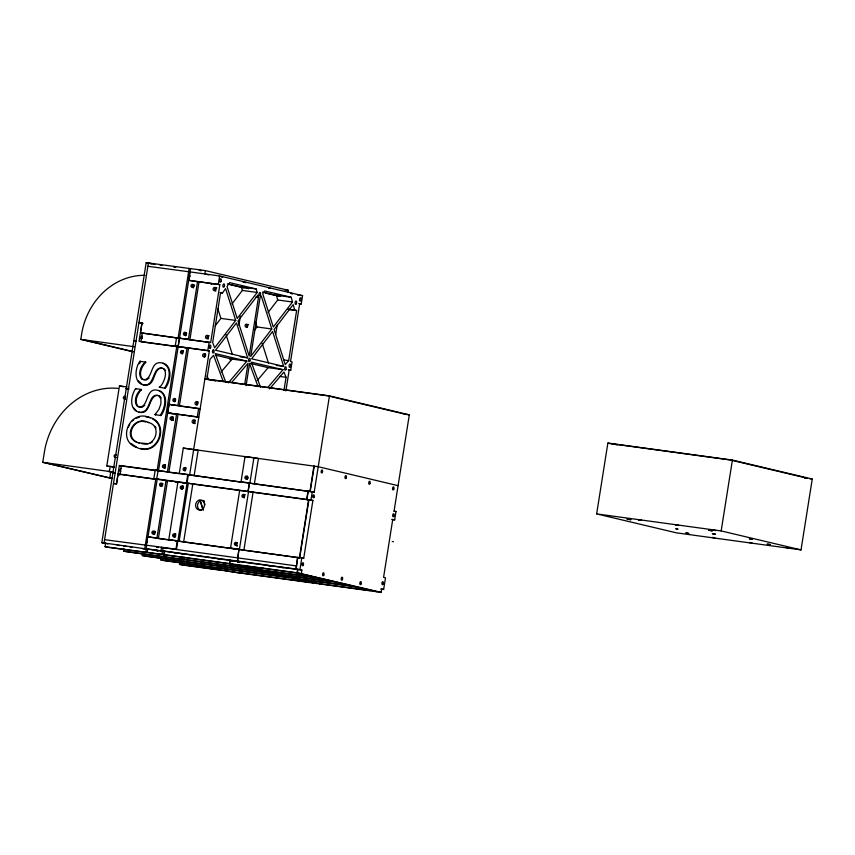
<?xml version="1.0" encoding="UTF-8"?>
<svg xmlns="http://www.w3.org/2000/svg" width="855" height="855" viewBox="0 0 855 855"><rect width="100%" height="100%" fill="white"/><g stroke="black" fill="none" stroke-linecap="round" stroke-linejoin="round"><path stroke-width="1.28" d="M112.582 478.533L42.75 462.352L44.332 452.359A73.466 64.937 -76.6 0 1 117.969 388.394M132.493 351.672L80.797 339.392L81.962 332.071A67.556 59.711 -76.6 0 1 145.094 275.331M107.944 466.167L106.8 465.89L119.465 385.883L126.871 386.898M113.255 472.388L109.376 471.468L110.167 466.467L114.046 467.386M112.411 478.394L109.771 478.041L110.755 471.789M105.699 543.609L101.831 542.69L112.924 472.687L115.136 472.986M128.474 388.811L126.251 388.512L112.946 472.516L115.169 472.826M128.859 388.95L126.284 388.341L133.775 341.006L136.02 341.145M133.808 340.835L146.184 262.656L205.35 270.597L288.285 290.283L287.943 292.506M164.662 552.651L164.32 554.874L107.367 547.243L105.058 546.698L105.593 543.363M158.56 470.517L167.687 412.922L178.032 414.483L168.905 472.078L119.358 465.473L116.451 483.812L113.491 483.406M157.192 479.185L148 536.769L158.41 538.329L167.537 480.745L118.161 474.001L116.579 483.994L113.469 483.577M176.077 337.864L140.519 332.809L142.101 322.816L138.991 322.388M119.786 475.337L121.282 465.932L119.358 465.473M142.24 333.621L140.947 341.754L176.098 346.564M158.945 395.94L160.858 398.89L160.911 403.817L158.934 409.395L155.001 414.632L161.05 415.53C166.469 408.263 169.055 392.103 156.999 390.115C144.826 387.657 148.973 410.528 137.431 406.392C132.963 401.572 136.715 391.879 141.396 389.485C137.602 393.824 133.679 401.38 138.189 406.585L141.994 407.311L144.794 405.281M149.123 377.953L146.323 379.983L141.748 379.075C137.292 374.244 141.043 364.551 145.724 362.157C141.93 366.496 138.008 374.052 142.518 379.257M123.686 551.112L184.477 559.662L125.984 551.657L123.686 551.112L124.039 548.889M159.383 386.973C161.328 387.294 169.258 373.229 163.273 368.612M157.715 479.431L153.868 478.522L155.193 470.186L314.202 492.127L329.453 395.865L204.933 378.829L210.084 380.058M179.742 346.863L175.243 346.093L176.568 337.757L180.02 338.58M142.304 555.536L203.095 564.076L144.613 556.081L142.304 555.536L142.657 553.313M155.77 479.142L144.773 548.568L164.844 551.539L162.375 551.208M189.126 268.534L178.129 337.96L189.896 339.563L199.012 281.968L188.677 280.408L179.55 337.992M158.154 470.592L156.679 478.907L159.244 479.505M147.039 542.84L147.423 540.413M167.687 412.922L178.182 346.67L209.357 350.913L189.628 474.931L242.189 482.273M179.486 346.991L178.107 346.66L179.379 338.142M188.677 280.408L189.949 271.901L219.628 275.962L302.563 295.638L301.249 303.974L298.673 303.621M146.194 548.6L146.718 545.266L104.577 539.665M178.203 346.499L179.529 338.163L181.057 338.527M190.547 268.577L188.699 280.237L219.853 284.651L210.672 342.577L140.519 332.809M105.058 546.698L145.778 552.266L146.312 548.931L162.536 550.994L162.012 554.329L164.32 554.874M145.778 552.266L147.199 552.298L147.733 548.974M156.957 537.987L166.073 480.392M167.441 471.725L176.568 414.141M177.936 405.473L187.063 347.878L188.517 348.231L179.4 405.815L169.055 404.255M188.431 339.211L197.558 281.626M160.996 550.631L161.531 547.296L164.117 547.916M205.35 270.597L204.826 273.931L208.716 274.85M160.922 559.95L221.712 568.5L163.23 560.506L160.922 559.95L161.274 557.727M232.357 560.773L164.171 551.219L162.632 550.855L163.134 547.681L296.535 565.935L296.033 569.099M231.833 564.108L165.945 555.098L163.636 554.553L164.171 551.219M170.263 539.954L168.798 539.601L177.915 482.017M194.128 475.701L198.157 450.286L183.291 448.095L179.293 473.349L188.324 474.578L187.031 483.267L177.904 540.862L168.798 539.601M177.274 540.894L175.948 549.231L146.333 545.18L147.659 536.844L299.71 557.834L308.89 499.908L306.966 499.459L308.281 491.123L314.202 492.127M186.443 482.968L187.769 474.643M197.323 416.802L198.638 408.476L169.034 404.426L167.708 412.751L198.788 417.155L176.9 414.162M209.357 350.913L207.818 350.55L209.133 342.214M218.314 284.288L219.628 275.962M177.829 540.841L176.451 549.509M206.931 378.776L210.031 359.239L213.59 355.349L223.283 381.64M222.567 570.488L181.848 564.92L179.539 564.375L179.892 562.152M192.803 484.037L188.314 483.267L179.133 541.194L183.633 541.963L192.803 484.037L248.538 491.678M182.168 559.117L182.521 556.894M251.99 568.896L186.101 559.886L183.793 559.33L184.146 557.118M200.786 563.53L201.139 561.308M238.919 325.306L240.362 316.168M270.608 573.31L204.719 564.3L202.421 563.755L202.763 561.532M244.744 384.023L248.036 363.257L231.844 382.238M258.477 297.305L249.168 356.065L238 320.956L257.879 295.082L258.477 297.305L256.008 296.963M246.08 385.68L249.575 363.621L258.082 386.716M219.404 567.955L219.756 565.732M225.111 568.49L224.758 570.713L241.869 573.288L220.259 569.943L220.611 567.72M289.225 577.734L223.347 568.725L221.039 568.18L221.392 565.957M239.657 490.46L230.54 548.044L239.421 549.263M230.048 560.228L229.525 563.563L309.531 582.544M229.674 563.584L230.177 560.42L297.572 569.462L297.038 572.797L377.194 591.788L381.191 592.344L381.725 589.01L383.649 589.458L385.498 577.798L383.574 577.339L392.744 519.413L394.668 519.872L395.993 511.536L394.07 511.076L409.31 414.825L329.453 395.865M238.866 549.316L237.551 561.094M248.036 491.401L249.361 483.064M237.669 557.845L239.015 549.338L243.889 550.203L253.069 492.277L248.185 491.411L249.5 483.086L309.905 491.54L313.935 466.114M237.904 557.909L237.401 561.083L239.988 561.692M239.4 549.434L248.57 491.507M249.884 483.171L253.914 457.756L258.413 458.526L254.384 483.941M275.759 334.177L277.202 325.028M239.571 572.732L239.913 570.509M376.905 591.756L243.504 573.502L241.196 572.957L241.548 570.734M283.988 390.308L286.051 377.279L283.935 372.043L269.582 388.875M294.697 310.076L293.212 304.626L274.092 329.528L285.249 364.593L288.691 360.607L296.621 310.525L288.53 309.232M285.88 390.927L289.214 369.873L290.753 370.236L292.079 361.9L290.54 361.537L299.71 303.611L301.249 303.974M262.421 570.093L244.562 565.85L294.9 572.732L312.759 576.975L262.421 570.093L262.763 567.87M281.038 574.507L264.719 570.638L315.057 577.52L331.377 581.389L281.038 574.507L281.391 572.284M297.497 557.342L296.535 565.935M245.214 550.385L299.421 557.791L308.591 499.876L306.667 499.416L307.992 491.08M306.966 499.459L312.887 500.464L303.707 558.379L297.786 557.375L295.948 569.045L297.861 569.505L297.337 572.839L381.191 592.344M310.205 491.582L314.234 466.157M301.334 573.384L301.858 570.05L299.945 569.59L301.794 557.93M310.964 500.004L312.278 491.668M299.656 578.931L283.347 575.052L333.685 581.945L349.994 585.814L299.656 578.931L300.009 576.708M319.813 583.708L301.965 579.476L352.303 586.359L370.151 590.602L319.813 583.708L320.165 581.486M596.651 513.898L607.873 443.061L732.393 460.086L812.25 479.046L801.028 549.883L676.508 532.857L596.651 513.898L721.171 530.934L801.028 549.883M721.171 530.934L732.393 460.086M128.4 427.158L129.736 424.166M159.329 387.304L165.378 388.213C170.797 380.945 173.383 364.775 161.328 362.787C149.7 360.949 153.398 379.31 143.693 379.855M145.724 362.157L139.921 361.28C134.459 368.591 133.412 385.199 145.895 385.113C156.102 384.878 152.628 368.484 161.969 368.003M139.44 363.717L140.69 361.462L139.921 361.28M141.396 389.485L135.592 388.608C130.772 395.619 128.688 410.443 139.793 412.356M222.524 292.944L225.57 288.573L235.702 320.411L214.648 347.835L212.671 342.566L220.601 292.485L222.524 292.944L220.056 292.602M215.225 325.776L220.889 318.391L217.779 308.591M231.972 303.952L242.35 290.433L241.399 286.938L256.201 288.958L257.163 292.463L237.209 318.455L227.024 286.468L229.674 282.663L256.201 288.958M254.544 330.126L256.981 326.952L255.356 321.865M268.085 312.492L277.693 299.977L276.4 295.242L291.202 297.273L292.496 302.007L273.29 327.016L262.72 293.778L264.676 290.967L291.202 297.273M271.783 328.983L250.707 356.428L260.016 297.668L261.256 295.883L271.783 328.983L256.981 326.952M221.146 371.925L232.09 359.1L246.892 361.12L228.381 382.837M257.237 380.496L268.171 367.661L282.984 369.691L267.829 387.454M132.236 421.002L133.679 419.666M150.33 443.061L152.372 442.024M136.308 418.18L139.354 417.219M140.797 412.26C151.688 412.292 147.797 390.874 159.714 396.122L161.168 397.864M312.994 582.683L306.475 581.657L313.08 582.661M147.979 443.681L138.692 442.89M158.357 547.489L157.94 547.457M237.38 561.81L238.908 561.97M157.641 395.32C148.022 396.004 151.217 415.359 139.034 412.174M190.024 271.911L147.883 266.3M143.351 384.846C155.899 387.411 151.688 363.386 164.042 368.794L165.496 370.536M140.808 448.415C157.662 453.182 167.794 426.731 152.585 418.929M243.194 282.097L246.261 282.577M145.788 421.985C133.508 417.614 124.755 436.873 136.95 442.153M141.588 443.478C155.482 448.244 162.696 425.192 147.926 422.391M219.831 276.486L219.286 276.454L220.59 276.593M132.172 547.446L130.836 547.264M221.723 276.902L222.621 276.988L221.851 276.806M158.057 547.478L156.85 547.307M145.019 549.07L144.206 548.995L144.901 549.156M284.587 289.781L288.285 290.283M297.422 294.943L302.563 295.638M197.965 281.658L219.853 284.651M242.35 290.433L257.163 292.463M277.693 299.977L292.496 302.007M287.985 309.35L296.621 310.525M220.889 318.391L235.702 320.411M138.97 322.559L141.93 322.955L139.023 341.295L176.782 346.457L157.117 470.635L155.193 470.186M184.926 339.061L209.389 342.406M283.753 359.934L288.691 360.607M175.243 346.093L207.818 350.55M184.648 347.696L188.517 348.231M240.202 356.813L247.608 357.828L236.493 322.923L215.535 350.219L247.608 357.828M276.283 365.384L283.689 366.4L272.585 331.494L251.627 358.79L283.689 366.4M80.797 339.392L134.459 346.735M288.178 369.884L290.753 370.236M279.884 376.435L286.051 377.279M402.758 413.927L409.31 414.825M804.384 477.966L807.002 478.33M809.632 478.682L812.25 479.046M126.284 388.341L128.496 388.64M171.855 404.96L174.431 405.313M179.582 406.018L200.177 408.84L198.638 408.476M170.284 413.425L172.87 413.777M253.914 457.756L245.032 456.538L241.035 481.793L249.917 483.011M169.087 472.281L179.39 473.681M121.282 465.932L155.129 470.56M106.8 465.89L114.196 466.905M42.75 462.352L109.376 471.468M153.868 478.522L306.667 499.416M393.984 511.258L395.993 511.536M167.762 480.606L186.946 483.246M251.092 492.01L308.591 499.876M308.89 499.908L312.887 500.464M181.955 482.712L184.541 483.064M153.718 479.046L118.161 474.001M175.403 482.327L177.872 482.669M391.665 519.466L394.668 519.872M392.253 541.525L393.439 541.685M157.309 538.361L171.47 540.296M175.328 540.82L177.904 541.172M183.633 541.963L234.291 548.889M301.708 558.112L303.707 558.379M162.632 550.855L299.945 569.59M101.831 542.69L146.312 548.931M297.861 569.505L301.858 570.05M156.209 550.364L158.677 550.695M174.377 552.843L177.017 553.206M180.971 553.751L183.601 554.104M199.418 556.274L202.047 556.626M206.002 557.171L208.641 557.535M217.865 558.796L220.494 559.149M268.331 565.7L270.907 566.053M281.231 567.464L283.817 567.816M117.092 545.169L119.721 545.522M123.654 546.067L126.284 546.42M142.048 548.579L144.677 548.942M147.199 552.298L162.012 554.329M163.636 554.553L297.038 572.797M183.793 559.33L249.681 568.351M202.421 563.755L268.299 572.764M380.646 589.052L383.649 589.458M221.039 568.18L286.927 577.189M179.539 564.375L220.259 569.943M241.196 572.957L307.084 581.966M245.545 282.556L243.301 282.171M268.898 288.135L270.201 288.274L269.036 288.028M130.206 547.04L130.975 547.157M676.765 528.807C672.532 528.305 681.189 529.459 676.946 528.956M750.637 542.615C746.404 542.123 755.061 543.278 750.818 542.775M713.615 537.56C709.383 537.058 718.072 538.212 713.797 537.71M160.131 265.039L161.948 265.392L160.387 265.2M238.94 561.799L237.508 561.842M239.165 562.141L237.637 561.714M177.188 553.367L175.831 553.217L177.53 553.431M156.08 550.47L157.897 550.823L155.952 550.567M200.69 270.597L199.258 270.308L201.566 270.629M175.713 267.188L173.789 266.963L174.805 267.166M292.87 293.682L290.689 293.404L292.282 293.725M768.848 544.325C774.267 545.372 763.269 543.406 768.677 544.453M687.42 533.189C692.817 534.247 681.841 532.27 687.249 533.317M156.999 547.2L158.164 547.392M130.452 547.2L132.012 547.339M238.395 562.013L237.391 561.66M148.695 422.573C133.284 414.504 121.292 439.171 139.461 443.072M145.81 416.877C171.748 418.533 160.27 458.28 137.099 447.625C115.788 440.945 130.088 408.038 150.191 417.828M154.851 264.494L148.407 262.966L104.054 543L107.922 543.908M146.184 262.656L151.335 263.885M241.399 286.938L248.655 288.659M276.4 295.242L280.568 296.236M227.441 283.796L244.306 287.804M262.474 292.111L279.339 296.119M229.119 284.416L243.386 287.804M265.445 293.041L278.42 296.119M806.628 478.084L730.608 460.033L613.495 444.023L617.353 444.942M140.273 322.688L142.838 323.297M140.252 322.859L142.806 323.468M607.873 443.061L613.024 444.279M246.892 361.12L215.193 353.596L225.773 382.313M282.984 369.691L251.285 362.167L260.486 387.133M215.599 355.188L232.09 359.1M250.419 363.45L268.171 367.661M401.113 413.243L327.668 395.812L210.554 379.791L215.706 381.02M84.175 339.969L133.498 351.683M144.901 362.328L145.671 362.509M165.378 388.213L164.609 388.031C169.194 381.063 172.667 367.768 163.134 363.257M140.573 389.656L141.342 389.837M135.592 388.608L136.362 388.79M119.465 385.883L123.334 386.802M126.251 388.512L128.667 389.078M161.05 415.53L160.28 415.348C164.865 408.391 168.339 395.085 158.806 390.585M155.054 414.29L155.77 414.814L155.001 414.632M398.088 485.661L318.231 466.702L183.291 448.095M158.496 470.507L159.874 470.838M158.004 470.571L160.077 471.041M108.307 471.436L113.501 472.676M46.159 462.94L109.771 478.041M230.177 560.42L233.34 561.169M136.821 447.379L130.74 443.35M142.315 384.568L138.2 380.774M136.394 411.031L133.872 408.102M154.873 426.228L156.059 428.013M207.092 375.858L208.47 379.62M262.143 343.176L268.491 363.129M226.051 334.615L232.4 354.558M203.725 500.912L204.922 504.674M200.177 500.432L202.966 509.195M200.027 500.41L203.212 510.424M115.927 457.585A1.432 1.272 -76.6 0 1 115.746 455.138M125.172 399.242A1.432 1.272 -76.6 0 1 125.279 396.613A1.347 1.197 -76.6 0 0 123.708 396.752A1.347 1.197 -76.6 0 0 123.644 398.569A1.347 1.197 -76.6 0 0 125.247 398.708M244.22 497.653A1.518 1.347 -76.6 0 1 245.032 494.746M237.316 545.661A1.518 1.347 -76.6 0 1 235.862 544.379A1.689 1.496 -76.6 0 1 237.156 542.53M237.092 542.668A1.518 1.347 -76.6 0 0 235.862 544.379A1.689 1.496 -76.6 0 0 237.412 545.853M247.127 479.313A1.518 1.347 -76.6 0 1 247.587 476.417M154.178 534.471A1.689 1.496 -76.6 0 1 153.847 534.247M153.579 533.948A1.689 1.496 -76.6 0 1 154.306 531.361M154.937 533.926A1.689 1.496 -76.6 0 1 155.204 532.27M161.168 486.025A1.689 1.496 -76.6 0 1 161.894 483.438M162.525 486.014A1.689 1.496 -76.6 0 1 162.792 484.347M164.673 468.209A1.689 1.496 -76.6 0 1 165.571 464.981M165.432 467.674A1.689 1.496 -76.6 0 1 165.485 466.392M172.261 420.286A1.689 1.496 -76.6 0 1 173.159 417.058M173.202 420.126A1.689 1.496 -76.6 0 1 173.073 418.469M185.065 470.827A1.689 1.496 -76.6 0 1 185.909 467.824M195.293 423.588A1.689 1.496 -76.6 0 1 193.657 421.943A1.689 1.496 -76.6 0 1 195.432 420.265M174.901 537.303A1.689 1.496 -76.6 0 1 175.809 534.076M175.585 536.341A1.689 1.496 -76.6 0 1 175.713 535.487M182.489 489.381A1.689 1.496 -76.6 0 1 183.398 486.153M183.173 488.419A1.689 1.496 -76.6 0 1 183.312 487.564M182.478 489.21A1.518 1.347 -76.6 0 1 183.291 486.303M174.89 537.122A1.518 1.347 -76.6 0 1 175.703 534.225M185.086 470.678A1.518 1.347 -76.6 0 1 185.845 467.974M244.231 497.824A1.689 1.496 -76.6 0 1 243.899 497.61M243.643 497.3A1.689 1.496 -76.6 0 1 244.744 494.607M246.806 479.27A1.689 1.496 -76.6 0 1 247.651 476.267M248.217 478.18A1.689 1.496 -76.6 0 1 248.335 477.763M204.121 500.923A5.066 4.478 -76.6 0 0 200.904 500.677L200.455 500.859A5.066 4.478 -76.6 0 0 199.087 509.527L199.461 509.815A5.066 4.478 -76.6 0 0 201.203 510.499M230.957 359.763A3.377 1.571 -82.2 0 1 230.818 359.015M230.027 359.699A5.066 2.362 -82.2 0 1 229.984 358.437M115.735 457.222A1.347 1.197 -76.6 0 1 114.121 456.004A1.347 1.197 -76.6 0 1 115.831 454.742M115.885 457.489A1.347 1.197 -76.6 0 1 115.991 455.01M125.129 399.146A1.347 1.197 -76.6 0 1 125.225 396.667M161.456 486.174A1.518 1.347 -76.6 0 1 162.215 483.47M162.568 483.47A1.518 1.347 -76.6 0 1 162.899 483.567M154.167 534.29A1.518 1.347 -76.6 0 1 153.515 532.323A1.518 1.347 -76.6 0 1 155.311 531.489M210.822 284.127A1.432 0.673 -82.2 0 1 211.751 284.341M208.299 339.007A1.689 1.496 -76.6 0 1 207.124 336.913A1.689 1.496 -76.6 0 1 209.197 335.78M215.888 291.085A1.689 1.496 -76.6 0 1 214.723 289.001A1.689 1.496 -76.6 0 1 216.785 287.857M185.653 335.694A1.689 1.496 -76.6 0 1 185.781 332.595M186.337 334.733A1.689 1.496 -76.6 0 1 186.679 333.493M193.251 287.772A1.689 1.496 -76.6 0 1 193.754 284.555M193.925 286.81A1.689 1.496 -76.6 0 1 194.566 285.26M197.099 404.939A1.689 1.496 -76.6 0 1 197.943 401.935M204.687 357.016A1.689 1.496 -76.6 0 1 205.531 354.013M174.837 401.732A1.689 1.496 -76.6 0 1 175.286 398.847M182.425 353.81A1.689 1.496 -76.6 0 1 182.885 350.924M190.088 276.689A1.689 0.791 -82.2 0 1 190.227 275.834M247.384 327.433A1.518 1.347 -76.6 0 1 246.732 325.466A1.518 1.347 -76.6 0 1 248.538 324.633M185.984 335.62A1.518 1.347 -76.6 0 1 186.101 332.616M193.572 287.697A1.518 1.347 -76.6 0 1 193.69 284.704M164.994 468.134A1.518 1.347 -76.6 0 1 163.893 466.445A1.518 1.347 -76.6 0 1 165.464 465.131M173.276 420.104A1.518 1.347 -76.6 0 1 171.47 418.918A1.518 1.347 -76.6 0 1 173.063 417.208M174.847 401.583A1.518 1.347 -76.6 0 1 175.606 398.879M182.446 353.66A1.518 1.347 -76.6 0 1 183.547 350.956M120.918 471.212A1.432 0.673 -82.2 0 1 119.924 470.314A1.432 0.673 -82.2 0 1 121.004 468.775M323.788 575.169L323.628 575.447A1.518 0.705 -82.2 0 1 322.645 575.223L322.591 574.881A1.518 0.705 -82.2 0 1 323.543 572.775A1.518 0.705 -82.2 0 1 323.788 575.169M342.406 579.583L342.246 579.872A1.518 0.705 -82.2 0 1 341.273 579.637L341.209 579.305A1.518 0.705 -82.2 0 1 342.16 577.189A1.518 0.705 -82.2 0 1 342.406 579.583M361.024 584.008L360.863 584.286A1.518 0.705 -82.2 0 1 359.891 584.061L359.827 583.719A1.518 0.705 -82.2 0 1 360.778 581.614A1.518 0.705 -82.2 0 1 361.024 584.008M198.991 500.228L198.531 500.399A5.066 4.478 -76.6 0 0 197.163 509.067L197.537 509.356A5.066 4.478 -76.6 0 0 204.516 505.647A5.066 4.478 -76.6 0 0 198.991 500.228M638.546 519.893L641.496 520.374L638.546 519.893M675.557 524.949L678.507 525.44L675.557 524.949M712.568 530.015L715.528 530.506L712.568 530.015M712.418 533.702L715.368 534.183L712.418 533.702M749.429 538.768L752.379 539.249L749.429 538.768M786.29 547.51L789.24 548.002L786.397 547.521M235.093 564.653L241.666 565.732L235.093 564.653M258.926 570.306L265.499 571.364L258.926 570.306M282.674 575.939L289.257 577.007L282.674 575.939M627.121 519.081L630.787 519.69L627.121 519.081M708.56 530.218L712.226 530.827L708.56 530.218M383.126 584.061A1.518 0.705 -82.2 0 0 382.89 581.667A1.518 0.705 -82.2 0 0 381.929 583.783A1.518 0.705 -82.2 0 0 383.126 584.061M303.269 565.112A1.518 0.705 -82.2 0 0 303.023 562.718A1.518 0.705 -82.2 0 0 302.072 564.824A1.518 0.705 -82.2 0 0 303.269 565.112M314.02 497.183A1.518 0.705 -82.2 0 0 313.785 494.788A1.518 0.705 -82.2 0 0 312.823 496.894A1.518 0.705 -82.2 0 0 314.02 497.183M393.888 516.142A1.518 0.705 -82.2 0 0 393.642 513.748A1.518 0.705 -82.2 0 0 392.691 515.854A1.518 0.705 -82.2 0 0 393.888 516.142M393.749 489.295A1.518 0.705 -82.2 0 0 393.514 486.912A1.518 0.705 -82.2 0 0 392.552 489.017A1.518 0.705 -82.2 0 0 393.749 489.295M369.926 483.641A1.518 0.705 -82.2 0 0 369.681 481.247A1.518 0.705 -82.2 0 0 368.729 483.364A1.518 0.705 -82.2 0 0 369.926 483.641M346.168 478.009A1.518 0.705 -82.2 0 0 345.933 475.615A1.518 0.705 -82.2 0 0 344.971 477.721A1.518 0.705 -82.2 0 0 346.168 478.009M322.346 472.355A1.518 0.705 -82.2 0 0 322.1 469.961A1.518 0.705 -82.2 0 0 321.149 472.067A1.518 0.705 -82.2 0 0 322.346 472.355M244.113 497.086A1.518 1.347 -76.6 0 0 243.91 494.5A1.518 1.347 -76.6 0 0 241.986 496.114A1.518 1.347 -76.6 0 0 244.113 497.086M236.514 545.009A1.518 1.347 -76.6 0 0 236.322 542.423A1.518 1.347 -76.6 0 0 234.398 544.037A1.518 1.347 -76.6 0 0 236.514 545.009M247.01 478.757A1.518 1.347 -76.6 0 0 246.817 476.16A1.518 1.347 -76.6 0 0 244.893 477.774A1.518 1.347 -76.6 0 0 247.01 478.757M194.491 422.883A1.689 1.496 -76.6 0 0 194.267 420.008A1.689 1.496 -76.6 0 0 192.129 421.804A1.689 1.496 -76.6 0 0 194.491 422.883M182.371 488.643A1.518 1.347 -76.6 0 0 182.168 486.057A1.518 1.347 -76.6 0 0 180.245 487.671A1.518 1.347 -76.6 0 0 182.371 488.643M174.783 536.566A1.518 1.347 -76.6 0 0 174.58 533.98A1.518 1.347 -76.6 0 0 172.657 535.593A1.518 1.347 -76.6 0 0 174.783 536.566M185.268 470.314A1.518 1.347 -76.6 0 0 185.075 467.717A1.518 1.347 -76.6 0 0 183.152 469.331A1.518 1.347 -76.6 0 0 185.268 470.314M161.638 485.811A1.518 1.347 -76.6 0 0 161.445 483.225A1.518 1.347 -76.6 0 0 159.522 484.838A1.518 1.347 -76.6 0 0 161.638 485.811M154.05 533.734A1.518 1.347 -76.6 0 0 153.847 531.137A1.518 1.347 -76.6 0 0 151.923 532.751A1.518 1.347 -76.6 0 0 154.05 533.734M213.803 352.346A1.689 0.791 -82.2 0 0 213.536 349.695A1.689 0.791 -82.2 0 0 212.478 352.036A1.689 0.791 -82.2 0 0 213.803 352.346M285.976 369.478A1.689 0.791 -82.2 0 0 285.709 366.827A1.689 0.791 -82.2 0 0 284.651 369.168A1.689 0.791 -82.2 0 0 285.976 369.478M249.895 360.917A1.689 0.791 -82.2 0 0 249.628 358.256A1.689 0.791 -82.2 0 0 248.559 360.596A1.689 0.791 -82.2 0 0 249.895 360.917M224.224 286.564A1.689 0.791 -82.2 0 0 223.957 283.903A1.689 0.791 -82.2 0 0 222.899 286.243A1.689 0.791 -82.2 0 0 224.224 286.564M260.315 295.125A1.689 0.791 -82.2 0 0 260.048 292.463A1.689 0.791 -82.2 0 0 258.98 294.815A1.689 0.791 -82.2 0 0 260.315 295.125M296.396 303.696A1.689 0.791 -82.2 0 0 296.129 301.035A1.689 0.791 -82.2 0 0 295.071 303.375A1.689 0.791 -82.2 0 0 296.396 303.696M207.883 338.291A1.689 1.496 -76.6 0 0 207.658 335.416A1.689 1.496 -76.6 0 0 205.521 337.212A1.689 1.496 -76.6 0 0 207.883 338.291M215.471 290.369A1.689 1.496 -76.6 0 0 215.257 287.494A1.689 1.496 -76.6 0 0 213.119 289.289A1.689 1.496 -76.6 0 0 215.471 290.369M210.544 347.739A1.689 0.791 -82.2 0 0 210.277 345.078A1.689 0.791 -82.2 0 0 209.219 347.419A1.689 0.791 -82.2 0 0 210.544 347.739M221.039 281.477A1.689 0.791 -82.2 0 0 220.772 278.826A1.689 0.791 -82.2 0 0 219.714 281.167A1.689 0.791 -82.2 0 0 221.039 281.477M197.387 404.554A1.689 1.496 -76.6 0 0 197.163 401.668A1.689 1.496 -76.6 0 0 195.036 403.464A1.689 1.496 -76.6 0 0 197.387 404.554M204.976 356.631A1.689 1.496 -76.6 0 0 204.762 353.746A1.689 1.496 -76.6 0 0 202.624 355.541A1.689 1.496 -76.6 0 0 204.976 356.631M300.907 300.436A1.689 0.791 -82.2 0 0 300.639 297.775A1.689 0.791 -82.2 0 0 299.571 300.116A1.689 0.791 -82.2 0 0 300.907 300.436M290.411 366.699A1.689 0.791 -82.2 0 0 290.144 364.038A1.689 0.791 -82.2 0 0 289.076 366.378A1.689 0.791 -82.2 0 0 290.411 366.699M247.202 326.856A1.518 1.347 -76.6 0 0 246.999 324.269A1.518 1.347 -76.6 0 0 245.075 325.883A1.518 1.347 -76.6 0 0 247.202 326.856M185.535 334.957A1.518 1.347 -76.6 0 0 185.332 332.371A1.518 1.347 -76.6 0 0 183.408 333.984A1.518 1.347 -76.6 0 0 185.535 334.957M193.123 287.034A1.518 1.347 -76.6 0 0 192.92 284.448A1.518 1.347 -76.6 0 0 190.996 286.062A1.518 1.347 -76.6 0 0 193.123 287.034M164.545 467.471A1.518 1.347 -76.6 0 0 164.342 464.885A1.518 1.347 -76.6 0 0 162.418 466.499A1.518 1.347 -76.6 0 0 164.545 467.471M172.133 419.549A1.518 1.347 -76.6 0 0 171.93 416.962A1.518 1.347 -76.6 0 0 170.017 418.576A1.518 1.347 -76.6 0 0 172.133 419.549M175.04 401.219A1.518 1.347 -76.6 0 0 174.837 398.622A1.518 1.347 -76.6 0 0 172.913 400.236A1.518 1.347 -76.6 0 0 175.04 401.219M182.628 353.297A1.518 1.347 -76.6 0 0 182.425 350.7A1.518 1.347 -76.6 0 0 180.501 352.313A1.518 1.347 -76.6 0 0 182.628 353.297M142.058 338.43A1.432 0.673 -82.2 0 0 141.834 336.165A1.432 0.673 -82.2 0 0 140.925 338.153A1.432 0.673 -82.2 0 0 142.058 338.43"/></g></svg>
